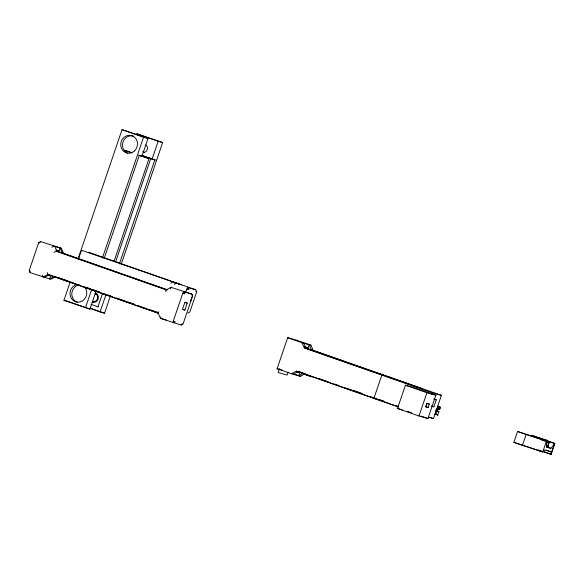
<?xml version="1.0" encoding="UTF-8"?>
<svg xmlns="http://www.w3.org/2000/svg" width="584" height="584" viewBox="0 0 584 584"><rect width="100%" height="100%" fill="white"/><g stroke="black" fill="none" stroke-linecap="round" stroke-linejoin="round"><path stroke-width="0.88" d="M436.372 410.954L439.08 411.976L436.657 411.18L436.92 410.406L440.015 408.858L440.548 407.304L437.321 406.128M547.923 446.534L548.478 444.096L547.923 446.534L546.128 446.03M165.579 291.533L166.112 289.941L171.01 287.313L191.669 294.007L192.574 296.066L183.069 323.989L181.106 325.04L160.447 318.346L158.191 313.214L158.709 311.703M171.017 283.423L171.55 281.831L172.747 282.16M170.484 288.905L171.01 287.313M174.601 284.678L175.134 283.087M55.663 276.692L50.764 279.313L30.105 272.618L29.2 270.567L38.705 242.637L40.668 241.593L61.327 248.288L63.59 253.419L167.039 289.708M48.1 274.991L50.625 275.882L49.567 278.984L54.473 276.356M56.006 250.193L59.072 251.054L60.13 247.952L62.393 253.084L63.59 253.419M93.272 290.496L95.995 291.255L89.921 309.097L63.955 300.307L70.117 282.203M78.037 258.931L122.056 129.633L148.022 138.423L141.948 156.271L139.226 155.512L104.105 258.683M78.329 259.369L80.906 251.806L82.03 250.427L181.704 284.919M127.626 153.198L125.815 152.227L124.881 151.198L125.1 150.555L124.341 150.263M85.439 307.841L91.6 289.744M102.455 257.851L143.54 137.174L148.022 138.423M97.959 306.848L102.434 293.708M114.084 261.157L149.212 157.987L148 157.519M115.639 261.705L150.76 158.527L154.818 159.87L119.406 263.902M89.761 308.315L100.076 311.936L105.865 294.942M141.788 155.49L152.103 159.111L158.176 141.262L162.659 142.518L121.311 263.975M100.076 311.936L104.558 313.185L110.434 295.92M173.273 321.149L175.302 321.82L173.338 322.872L173.273 321.149L182.777 293.219L183.902 291.839L191.669 294.007M185.756 292.35L186.902 288.992L188.026 287.605L195.793 289.781L196.698 291.832L189.829 312.002L187.873 313.053M187.245 303.067L184.858 302.402L182.478 309.381L184.873 310.053L187.245 303.067L185.099 302.315M190.574 301.161L192.691 294.957L191.092 294.511M305.279 373.643L300.38 376.264L291.416 373.76L277.093 368.73L287.656 337.705L296.621 340.209L310.943 345.232L313.199 350.371L441.402 395.339L433.474 418.611L428.59 417.246M279.481 368.694L278.159 372.57L287.124 375.074L288.175 371.971M297.957 372.066L299.643 372.658L298.585 375.76L303.483 373.139L299.227 371.643M305.023 346.976L308.089 347.838L309.148 344.735L311.411 349.867L313.199 350.371M397.5 408.479L405.427 385.206L414.384 387.71L435.876 395.244L427.948 418.516L418.984 416.012L397.5 408.479L402.391 409.844M418.984 416.012L426.911 392.74L435.876 395.244M431.846 394.558L432.437 392.835L441.402 395.339M428.094 407.515L429.276 404.048L427.13 403.296L425.948 406.763L428.094 407.515L425.707 406.851L426.889 403.383L429.276 404.048M431.496 406.165L433.89 406.829L436.263 399.85L434.116 399.098M438.226 408.384L438.752 406.836L437.861 406.552L437.328 408.106L438.226 408.384L435.898 409.523M435.029 414.085L437.606 414.99L438.664 411.888M538.273 449.863L551.106 454.367L550.997 451.782L544.427 449.95L542.74 452.023A16.396 0.372 18.8 0 0 522.439 445.329L513.847 442.314L517.541 431.452L546.434 441.161L546.675 447.176L550.858 448.351L554.8 443.504L531.885 435.467L546.449 440.146A16.396 0.372 18.8 0 0 551.267 442.249L554.581 443.424M522.439 445.329L526.14 434.467A16.396 0.372 18.8 0 1 546.434 441.161L542.74 452.023L513.847 442.314M546.39 445.256L547.449 442.154L549.245 442.657L547.661 447.308L546.463 446.979M554.296 444.263L550.887 454.286L547.566 453.111A16.396 0.372 18.8 0 1 542.704 451.293M551.106 454.367L554.8 443.504M160.972 316.835L160.447 318.346L166.25 319.966M148.292 157.6L147.737 158.264L139.466 155.366M40.668 241.593L39.544 242.973L38.705 242.637M181.106 325.04L182.23 323.653M51.837 247.287L53.56 246.112L61.327 248.288M54.1 252.427L55.823 251.251L57.013 251.58L166.455 289.971M44.187 277.48L49.093 274.852L158.527 313.243M291.416 373.76L296.314 371.139L298.11 371.636L397.93 406.654M293.204 374.256L298.11 371.636M79.373 284.89L78.76 284.941A9.015 8.344 -74.4 0 0 71.825 293.256A9.015 8.344 -74.4 0 0 77.278 302.249M437.606 414.99L438.022 415.078L435.883 414.275M152.103 159.111L156.585 160.359M89.797 252.595L88.6 252.259L195.793 289.781M178.127 283.663L179.317 283.999M173.463 282.415L178.843 283.919M287.656 337.705L301.979 342.728L310.943 345.232M49.093 274.852L47.895 274.524L42.997 277.144L42.333 275.217M47.552 275.02L50.625 275.882M301.979 342.728L304.242 347.86L422.414 388.805L305.439 347.772M383.63 375.585L381.841 375.081L373.913 398.354L375.709 398.857M389.01 377.089L390.798 377.592M433.875 399.179L436.263 399.85M63.955 300.307L67.686 301.351M296.57 371.804L299.643 372.658M277.093 368.73L281.977 370.103M434.627 414.129L435.81 414.487L436.869 411.384L435.153 410.859M546.317 441.789L547.449 442.154M186.902 288.992L188.931 289.657L188.026 287.605M182.777 293.219L184.807 293.891L183.902 291.839M162.659 142.518L136.692 133.729L158.176 141.262M122.056 129.633L143.54 137.174M141.386 155.198L147.175 157.227M149.212 157.987L150.76 158.527M141.445 155.921L148.059 158.242M124.757 150.241L131.634 152.65M138.51 155.059L141.948 156.271M125.1 150.555L131.926 152.942M56.546 250.164L59.072 251.054M56.422 250.989L167.557 289.978M304.724 346.655L308.089 347.838M304.242 347.86L432.437 392.835M405.427 385.206L426.911 392.74M183.434 309.549L184.873 310.053M517.541 431.452L526.14 434.467M541.171 439.788L545.091 441.168M546.653 441.716L549.245 442.657M437.964 406.428L440.54 407.333M431.737 406.077L433.89 406.829M547.544 447.183L550.858 448.351M58.232 277.59L67.635 280.889M84.731 286.89L90.717 288.992M93.287 289.89L100.981 292.591M116.369 297.986L124.063 300.687M128.334 302.183L134.32 304.286M148 309.082L157.41 312.382M55.327 276.655L79.263 285.058M87.812 288.058L100.638 292.555M103.2 293.453L112.61 296.752M119.45 299.154L133.984 304.249M138.255 305.753L145.949 308.447M151.081 310.25L158.775 312.951M158.191 313.214L47.895 274.524L47.231 272.597M545.909 450.001L550.997 451.782M354.32 390.842L362.065 393.558M379.271 399.595L383.571 401.106M430.036 417.407L433.474 418.611M318.974 378.571L328.442 381.892M334.464 384.009L338.771 385.513M345.655 387.929L362 393.667M370.606 396.682L383.513 401.215M395.565 405.442L398.142 406.347M296.314 371.139L398.704 407.055M303.665 373.957L311.856 376.826L304.41 374.198M407.325 411.282L411.618 412.793M421.071 416.107L427.948 418.516M295.322 374.49L300.38 376.264M91.031 304.359L98.499 306.98M89.951 308.06L104.558 313.185M68.43 301.556L89.921 309.097M195.859 291.496L196.698 291.832M29.2 270.567L30.032 270.903L30.105 272.618M439.548 408.654L440.015 408.858L436.606 410.267M124.881 151.198L124.436 150.774A9.015 8.344 -74.4 0 1 124.034 139.89A9.015 8.344 -74.4 0 1 133.794 136.233M303.775 343.231L306.031 348.363M54.757 246.448L57.013 251.58M95.141 293.65A4.095 3.796 -74.4 0 1 97.404 298.782A4.095 3.796 -74.4 0 1 92.498 301.402M95.404 292.869A4.92 4.555 -74.4 0 1 98.119 299.03A4.92 4.555 -74.4 0 1 92.235 302.183M93.623 301.716A4.095 3.796 -74.4 0 1 92.739 301.264M95.294 293.767A4.095 3.796 -74.4 0 1 96.265 293.964M145.942 144.934A4.095 3.796 -74.4 0 1 143.387 152.431M144.328 152.774A4.095 3.796 -74.4 0 1 142.715 151.621M84.848 287.204A9.015 8.344 -74.4 0 1 82.563 300.818A9.015 8.344 -74.4 0 1 70.489 296.584A9.015 8.344 -74.4 0 1 76.971 284.444M134.466 150.928A9.015 8.344 -74.4 0 0 132.006 135.729A9.015 8.344 -74.4 0 0 120.822 146.139A9.015 8.344 -74.4 0 0 134.466 150.928"/></g></svg>
